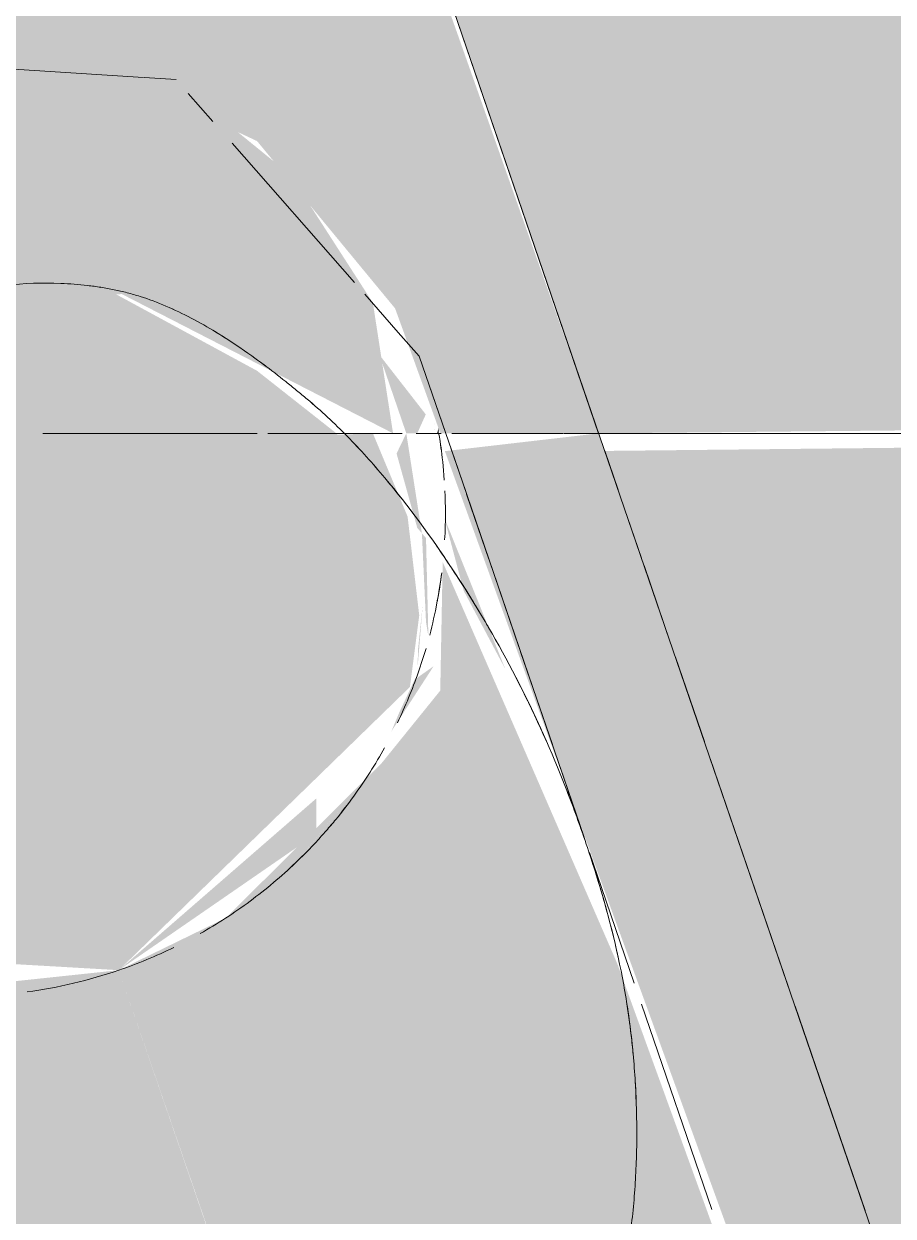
# Model space of a CAD drawing. Header units: millimetres. Extents: x 63432 to 177405, y -1987 to 27578.
# Drawn here: x 166038.39 to 166049.81, y 8829.22 to 8844.88 of the extents above; entities that cross this region are included whole.
import ezdxf

# ---------------------------------------------------------------- set-up
doc = ezdxf.new("R2010")
doc.units = ezdxf.units.MM
doc.layers.add('I-FURN-17', color=7, linetype='Continuous', lineweight=9, true_color=0x111111, transparency=0.7)
doc.layers.add('I-FURN-18', color=7, linetype='Continuous', lineweight=9, true_color=0xe2b180, transparency=0.7)
for name, color, linetype, lineweight, true_color in [('I-FURN-19', 7, 'Continuous', 9, 0x242424), ('I-FURN-20', 7, 'Continuous', 9, 0x3a3a3a), ('I-FURN-21', 7, 'Continuous', 9, 0x666666), ('I-FURN-24', 7, 'Continuous', 9, 0x1e1e1e), ('I-FURN-26', 7, 'Continuous', 9, 0x2d2d2d), ('I-FURN-28', 7, 'Continuous', 9, 0x1a1a1a), ('I-FURN-30', 7, 'Continuous', 9, 0x4c4c4c), ('I-FURN-35', 7, 'Continuous', 9, 0x171717), ('I-FURN-37', 7, 'Continuous', 9, 0x584c3f), ('I-FURN-38', 7, 'Continuous', 9, 0xa58c72), ('I-FURN-39', 7, 'Continuous', 9, 0x151515), ('I-FURN-48', 7, 'Continuous', 9, 0x131313), ('I-FURN-55', 7, 'Continuous', 9, 0x3d3731), ('I-FURN-56', 7, 'Continuous', 9, 0x514840), ('I-FURN-6', 7, 'Continuous', 9, 0xc0c0c0), ('I-FURN-61', 7, 'Continuous', 9, 0xcabbac), ('I-FURN-62', 7, 'Continuous', 9, 0x8b8b8b), ('I-FURN-63', 7, 'Continuous', 9, 0x4c443d), ('I-FURN-64', 7, 'Continuous', 9, 0x665b51), ('I-FURN-65', 7, 'Continuous', 9, 0x8b7c6d), ('I-FURN-66', 7, 'Continuous', 9, 0x6e6155), ('I-FURN-67', 7, 'Continuous', 9, 0x332d27), ('I-FURN-68', 7, 'Continuous', 9, 0x423a31), ('I-FURN-70', 7, 'Continuous', 9, 0x786d63), ('I-FURN-71', 7, 'Continuous', 9, 0xa59687), ('I-FURN-75', 7, 'Continuous', 9, 0x6b635c), ('I-FURN-77', 7, 'Continuous', 9, 0x92877d), ('I-FURN-78', 7, 'Continuous', 9, 0x58514a)]:
    doc.layers.add(name, color=color, linetype=linetype, lineweight=lineweight, true_color=true_color)

# ---------------------------------------------------------------- blocks, each defined once
blk = doc.blocks.new('Chair - Tablet Arm - Chair - Tablet Arm-V84-Развертка 3_12-6')
at = {"layer": 'I-FURN-17'}
h = blk.add_hatch(color=256, dxfattribs=at)
h.paths.add_polyline_path([(-77976.135, 8450), (-78105.424, 8826.8), (-78107.355, 8826.8), (-78105.265, 8820.434), (-78102.304, 8812.132), (-77978.144, 8450), (-77976.149, 8450)])
h.paths.add_polyline_path([(-78115.982, 8832.447), (-78112.157, 8836.168), (-78112.035, 8837.109), (-78112.188, 8838.407), (-78113.123, 8839.5), (-78120.404, 8839.5), (-78121.068, 8837.606), (-78121.214, 8835.208), (-78120.579, 8832.787), (-78119.639, 8832.657), (-78116.909, 8832.501)])
h.paths.add_polyline_path([(-78114.697, 8852.2), (-78114.032, 8852.2), (-78175.226, 9030.683), (-78187.239, 9026.564), (-78127.204, 8852.2), (-78115.023, 8852.2)])
for points in [[(-78111.831, 8839.5), (-78111.846, 8839.737), (-78111.832, 8839.501)], [(-78111.778, 8839.5), (-78111.778, 8839.581), (-78111.8, 8839.5)], [(-78112.188, 8838.407), (-78112.644, 8839.5), (-78113.107, 8839.481), (-78112.439, 8838.7)], [(-78112, 8838.187), (-78112.205, 8839.5), (-78112.333, 8839.235), (-78112.061, 8838.258)], [(-78105.323, 8826.8), (-78109.678, 8839.5), (-78111.698, 8839.266), (-78110.691, 8836.486), (-78107.167, 8826.8), (-78105.76, 8826.8)], [(-78110.903, 8836.401), (-78111.707, 8838.396), (-78111.452, 8837.434), (-78111.031, 8836.641)]]:
    blk.add_hatch(color=256, dxfattribs=at).paths.add_polyline_path(points)
h = blk.add_hatch(color=256, dxfattribs=at)
h.paths.add_polyline_path([(-78317.615, 8826.8), (-78120.695, 8826.863), (-78124.356, 8839.031), (-78124.496, 8839.5), (-78315.015, 8839.231), (-78316.609, 8834.517), (-78319.241, 8826.8), (-78318.159, 8826.8)])
h.paths.add_polyline_path([(-78088.041, 8826.8), (-78088.041, 8839.5), (-78109.598, 8839.269), (-78105.323, 8826.8), (-78094.531, 8826.8)])
h = blk.add_hatch(color=256, dxfattribs=at)
h.paths.add_polyline_path([(-78115.982, 8832.447), (-78113.387, 8834.238), (-78113.387, 8834.704), (-78115.966, 8832.462)])
h.paths.add_polyline_path([(-78111.915, 8836.837), (-78111.946, 8838.124), (-78112, 8838.187), (-78111.946, 8837.018)])
h = blk.add_hatch(color=256, dxfattribs=at)
h.paths.add_polyline_path([(-78109.433, 8826.8), (-78107.378, 8826.874), (-78109.433, 8832.533), (-78111.727, 8837.81), (-78111.759, 8836.12), (-78112.53, 8835.166), (-78114.579, 8833.131), (-78115.982, 8832.447), (-78114.039, 8826.8), (-78109.624, 8826.8)])
h.paths.add_polyline_path([(-78113.529, 8834.015), (-78113.076, 8834.563), (-78113.526, 8834.02)])
h.paths.add_polyline_path([(-78112.401, 8835.584), (-78111.846, 8836.441), (-78112.096, 8836.264), (-78112.296, 8835.836)])
h = blk.add_hatch(color=256, dxfattribs=at)
h.paths.add_polyline_path([(-78111.863, 8820.434), (-78106.007, 8822.442), (-78107.484, 8826.8), (-78114.046, 8826.8), (-78111.916, 8820.588)])
h.paths.add_polyline_path([(-78112.058, 8836.405), (-78111.988, 8837.259), (-78112.05, 8836.672)])
h = blk.add_hatch(color=256, dxfattribs=at)
h.paths.add_polyline_path([(-78120.263, 8826.8), (-78114.063, 8826.85), (-78115.982, 8832.447), (-78118.792, 8832.149), (-78120.623, 8832.3), (-78121.008, 8832.607), (-78121.893, 8833.045), (-78122.831, 8833.851), (-78120.719, 8827.429), (-78120.504, 8826.8)])
h.paths.add_polyline_path([(-78120.78, 8832.722), (-78121.074, 8832.916), (-78121.789, 8833.001), (-78121.454, 8832.761), (-78120.991, 8832.735)])
at = {"layer": 'I-FURN-18'}
h = blk.add_hatch(color=256, dxfattribs=at)
h.paths.add_polyline_path([(-78156.5, 8839.5), (-78124.151, 8839.5), (-78124.065, 8842.304), (-78127.458, 8852.2), (-78156.5, 8852.2)])
h.paths.add_polyline_path([(-78109.678, 8839.5), (-78086.1, 8839.727), (-78080.3, 8840.405), (-78080.3, 8852.2), (-78113.951, 8851.964), (-78109.832, 8839.95)])
h = blk.add_hatch(color=256, dxfattribs=at)
h.paths.add_polyline_path([(-78111.727, 8839.5), (-78109.678, 8839.5), (-78114.166, 8852.2), (-78127.458, 8852.2), (-78123.519, 8841.378), (-78122.331, 8843.079), (-78119.733, 8844.5), (-78116.909, 8844.623), (-78114.166, 8843.34), (-78112.352, 8841.141), (-78111.757, 8839.5)])
h.paths.add_polyline_path([(-78117.103, 8839.5), (-78113.123, 8839.5), (-78114.166, 8840.322), (-78116.116, 8841.38), (-78118.942, 8841.08), (-78120.224, 8839.5), (-78117.17, 8839.5)])
for points in [[(-78121.229, 8839.5), (-78120.404, 8839.5), (-78119.733, 8840.342), (-78118.515, 8841.126), (-78115.943, 8841.33), (-78112.379, 8839.5), (-78112.644, 8841.215), (-78113.726, 8842.894), (-78115.023, 8843.95), (-78117.291, 8844.76), (-78120.639, 8844.128), (-78122.503, 8842.972), (-78123.6, 8840.95), (-78122.879, 8839.5), (-78121.601, 8839.5)], [(-78112.061, 8839.5), (-78111.949, 8839.749), (-78112.559, 8840.532), (-78112.205, 8839.5)]]:
    blk.add_hatch(color=256, dxfattribs=at).paths.add_polyline_path(points)
at = {"layer": 'I-FURN-19'}
for p, q in [((-78111.621, 8839.306), (-78111.429, 8838.747)), ((-78111.404, 8838.675), (-78111.309, 8838.396)), ((-78110.183, 8835.113), (-78109.868, 8834.194)), ((-78109.116, 8832), (-78108.19, 8829.301))]:
    blk.add_line(p, q, dxfattribs=at)
at = {"layer": 'I-FURN-19', "flags": 128}
blk.add_lwpolyline([(-78109.8, 8833.995), (-78109.642, 8833.534), (-78109.21, 8832.275)], dxfattribs=at)
at = {"layer": 'I-FURN-19'}
for points in [[(-78111.611, 8837.733), (-78111.512, 8837.584), (-78111.416, 8837.433), (-78111.322, 8837.28)], [(-78111.309, 8837.258), (-78111.202, 8837.084), (-78111.098, 8836.907), (-78110.998, 8836.728)], [(-78114.914, 8832.928), (-78114.8, 8832.992), (-78114.689, 8833.06), (-78114.579, 8833.131)], [(-78115.259, 8832.746), (-78115.494, 8832.632), (-78115.735, 8832.532), (-78115.982, 8832.447)], [(-78115.982, 8832.447), (-78115.735, 8832.532), (-78115.494, 8832.632), (-78115.259, 8832.746)], [(-78117.188, 8832.162), (-78116.778, 8832.218), (-78116.373, 8832.313), (-78115.982, 8832.447)], [(-78115.982, 8832.447), (-78116.373, 8832.313), (-78116.778, 8832.217), (-78117.188, 8832.162)]]:
    blk.add_open_spline(points, degree=3, dxfattribs=at)
for points, knots in [([(-78111.946, 8836.674), (-78112.008, 8836.463), (-78112.121, 8836.137), (-78112.269, 8835.806), (-78112.322, 8835.696)], [0.5, 0.5, 0.5, 0.5, 0.5625, 0.59375, 0.59375, 0.59375, 0.59375]), ([(-78112.322, 8835.696), (-78112.269, 8835.806), (-78112.121, 8836.137), (-78112.008, 8836.463), (-78111.946, 8836.674)], [0.40625, 0.40625, 0.40625, 0.40625, 0.4375, 0.5, 0.5, 0.5, 0.5]), ([(-78113.521, 8833.995), (-78113.566, 8833.948), (-78113.705, 8833.812), (-78113.948, 8833.594), (-78114.256, 8833.351), (-78114.577, 8833.127), (-78114.8, 8832.992), (-78114.914, 8832.928)], [0.765625, 0.765625, 0.765625, 0.765625, 0.78125, 0.8125, 0.84375, 0.875, 0.90625, 0.90625, 0.90625, 0.90625]), ([(-78114.579, 8833.131), (-78114.47, 8833.202), (-78114.256, 8833.351), (-78113.948, 8833.594), (-78113.705, 8833.812), (-78113.566, 8833.948), (-78113.521, 8833.995)], [0.125, 0.125, 0.125, 0.125, 0.15625, 0.1875, 0.21875, 0.234375, 0.234375, 0.234375, 0.234375])]:
    blk.add_open_spline(points, degree=3, knots=knots, dxfattribs=at)
at = {"layer": 'I-FURN-20'}
blk.add_line((-78109.868, 8834.194), (-78110.183, 8835.113), dxfattribs=at)
for points, knots in [([(-78110.218, 8835.113), (-78110.124, 8834.883), (-78110.007, 8834.579), (-78109.897, 8834.269), (-78109.872, 8834.195)], [-0.55555556, -0.55555556, -0.55555556, -0.55555556, -0.52777778, -0.51915462, -0.51915462, -0.51915462, -0.51915462]), ([(-78109.805, 8833.998), (-78109.772, 8833.899), (-78109.624, 8833.439), (-78109.5, 8832.977), (-78109.421, 8832.613)], [-0.51148303, -0.51148303, -0.51148303, -0.51148303, -0.5, -0.45815827, -0.45815827, -0.45815827, -0.45815827])]:
    blk.add_open_spline(points, degree=3, knots=knots, dxfattribs=at)
at = {"layer": 'I-FURN-24'}
for points in [[(-78111.706, 8838.883), (-78111.718, 8839.064), (-78111.735, 8839.207), (-78111.749, 8839.309)], [(-78111.808, 8838.022), (-78111.742, 8837.927), (-78111.676, 8837.83), (-78111.611, 8837.733)], [(-78111.8, 8837.286), (-78111.775, 8837.418), (-78111.756, 8837.546), (-78111.74, 8837.669)], [(-78111.898, 8836.849), (-78111.86, 8836.993), (-78111.829, 8837.133), (-78111.803, 8837.27)], [(-78115.259, 8832.746), (-78115.494, 8832.632), (-78115.735, 8832.532), (-78115.982, 8832.447)], [(-78115.982, 8832.447), (-78116.373, 8832.313), (-78116.778, 8832.217), (-78117.188, 8832.162)]]:
    blk.add_open_spline(points, degree=3, dxfattribs=at)
for points, knots in [([(-78111.946, 8836.674), (-78112.008, 8836.463), (-78112.121, 8836.137), (-78112.269, 8835.806), (-78112.322, 8835.696)], [0.5, 0.5, 0.5, 0.5, 0.5625, 0.59375, 0.59375, 0.59375, 0.59375]), ([(-78113.521, 8833.995), (-78113.566, 8833.948), (-78113.705, 8833.812), (-78113.948, 8833.594), (-78114.256, 8833.351), (-78114.577, 8833.127), (-78114.8, 8832.992), (-78114.914, 8832.928)], [0.765625, 0.765625, 0.765625, 0.765625, 0.78125, 0.8125, 0.84375, 0.875, 0.90625, 0.90625, 0.90625, 0.90625])]:
    blk.add_open_spline(points, degree=3, knots=knots, dxfattribs=at)
at = {"layer": 'I-FURN-26'}
for p, q in [((-78111.121, 8837.848), (-78111.413, 8838.7)), ((-78110.726, 8836.696), (-78111.113, 8837.826)), ((-78110.286, 8835.412), (-78110.703, 8836.63))]:
    blk.add_line(p, q, dxfattribs=at)
for points, knots in [([(-78112.322, 8835.696), (-78112.269, 8835.806), (-78112.121, 8836.137), (-78112.008, 8836.463), (-78111.946, 8836.674)], [0.40625, 0.40625, 0.40625, 0.40625, 0.4375, 0.5, 0.5, 0.5, 0.5]), ([(-78114.914, 8832.928), (-78114.8, 8832.992), (-78114.577, 8833.127), (-78114.256, 8833.351), (-78113.948, 8833.594), (-78113.705, 8833.812), (-78113.566, 8833.948), (-78113.521, 8833.995)], [0.09375, 0.09375, 0.09375, 0.09375, 0.125, 0.15625, 0.1875, 0.21875, 0.234375, 0.234375, 0.234375, 0.234375]), ([(-78109.307, 8832.005), (-78109.282, 8831.847), (-78109.25, 8831.605), (-78109.226, 8831.361), (-78109.218, 8831.277)], [-0.43480809, -0.43480809, -0.43480809, -0.43480809, -0.41666667, -0.40709499, -0.40709499, -0.40709499, -0.40709499]), ([(-78109.198, 8831.01), (-78109.194, 8830.938), (-78109.177, 8830.622), (-78109.173, 8830.183), (-78109.193, 8829.699), (-78109.21, 8829.46), (-78109.221, 8829.341)], [-0.3969804, -0.3969804, -0.3969804, -0.3969804, -0.38888889, -0.36111111, -0.34722222, -0.33333333, -0.33333333, -0.33333333, -0.33333333])]:
    blk.add_open_spline(points, degree=3, knots=knots, dxfattribs=at)
for points in [[(-78110.853, 8836.462), (-78110.673, 8836.124), (-78110.505, 8835.777), (-78110.351, 8835.425)], [(-78115.982, 8832.447), (-78115.735, 8832.532), (-78115.494, 8832.632), (-78115.259, 8832.746)], [(-78117.188, 8832.162), (-78116.778, 8832.218), (-78116.373, 8832.313), (-78115.982, 8832.447)]]:
    blk.add_open_spline(points, degree=3, dxfattribs=at)
at = {"layer": 'I-FURN-28'}
for p, q in [((-78111.309, 8838.396), (-78111.121, 8837.848)), ((-78111.113, 8837.826), (-78110.726, 8836.696)), ((-78110.703, 8836.63), (-78110.286, 8835.412))]:
    blk.add_line(p, q, dxfattribs=at)
for points in [[(-78111.749, 8839.309), (-78111.766, 8839.435), (-78111.778, 8839.497), (-78111.778, 8839.5)], [(-78111.749, 8839.309), (-78111.735, 8839.207), (-78111.718, 8839.064), (-78111.706, 8838.883)], [(-78111.706, 8838.883), (-78111.718, 8839.064), (-78111.735, 8839.207), (-78111.749, 8839.309)], [(-78111.74, 8837.669), (-78111.756, 8837.546), (-78111.775, 8837.418), (-78111.8, 8837.286)], [(-78111.8, 8837.286), (-78111.775, 8837.418), (-78111.756, 8837.546), (-78111.74, 8837.669)], [(-78111.803, 8837.27), (-78111.829, 8837.133), (-78111.86, 8836.993), (-78111.898, 8836.849)], [(-78111.898, 8836.849), (-78111.86, 8836.993), (-78111.829, 8837.133), (-78111.803, 8837.27)], [(-78113.132, 8834.426), (-78113.05, 8834.526), (-78112.892, 8834.731), (-78112.677, 8835.048), (-78112.55, 8835.262), (-78112.491, 8835.37)], [(-78113.387, 8834.135), (-78113.343, 8834.182), (-78113.257, 8834.278), (-78113.173, 8834.377), (-78113.132, 8834.426)]]:
    blk.add_open_spline(points, degree=3, dxfattribs=at)
at = {"layer": 'I-FURN-30'}
for p, q in [((-78109.423, 8838.758), (-78109.598, 8839.269)), ((-78109.116, 8837.861), (-78109.299, 8838.396)), ((-78108.729, 8836.732), (-78109.082, 8837.763)), ((-78108.289, 8835.45), (-78108.669, 8836.559)), ((-78107.183, 8832.224), (-78108.213, 8835.229)), ((-78106.177, 8829.29), (-78107.098, 8831.975))]:
    blk.add_line(p, q, dxfattribs=at)
blk.add_open_spline([(-78112.979, 8839.459), (-78112.81, 8839.285), (-78112.518, 8838.96), (-78112.245, 8838.618), (-78112.129, 8838.465)], degree=3, knots=[-0.75, -0.75, -0.75, -0.75, -0.72222222, -0.70046359, -0.70046359, -0.70046359, -0.70046359], dxfattribs=at)
at = {"layer": 'I-FURN-35'}
for points in [[(-78111.778, 8839.5), (-78111.778, 8839.497), (-78111.766, 8839.435), (-78111.749, 8839.309)], [(-78111.749, 8839.309), (-78111.766, 8839.435), (-78111.778, 8839.497), (-78111.778, 8839.5)], [(-78111.749, 8839.309), (-78111.735, 8839.207), (-78111.718, 8839.064), (-78111.706, 8838.883)], [(-78111.701, 8838.1), (-78111.687, 8838.344), (-78111.69, 8838.561), (-78111.698, 8838.746)], [(-78111.74, 8837.669), (-78111.756, 8837.546), (-78111.775, 8837.418), (-78111.8, 8837.286)], [(-78111.803, 8837.27), (-78111.829, 8837.133), (-78111.86, 8836.993), (-78111.898, 8836.849)], [(-78112.491, 8835.37), (-78112.55, 8835.262), (-78112.677, 8835.048), (-78112.892, 8834.731), (-78113.05, 8834.526), (-78113.132, 8834.426)], [(-78113.132, 8834.426), (-78113.05, 8834.526), (-78112.892, 8834.731), (-78112.677, 8835.048), (-78112.55, 8835.262), (-78112.491, 8835.37)], [(-78113.132, 8834.426), (-78113.173, 8834.377), (-78113.257, 8834.278), (-78113.343, 8834.182), (-78113.387, 8834.135)], [(-78113.387, 8834.135), (-78113.343, 8834.182), (-78113.257, 8834.278), (-78113.173, 8834.377), (-78113.132, 8834.426)]]:
    blk.add_open_spline(points, degree=3, dxfattribs=at)
at = {"layer": 'I-FURN-37'}
for p, q in [((-78118.717, 8844.372), (-78115.66, 8844.175)), ((-78115.07, 8843.967), (-78114.746, 8843.598)), ((-78114.494, 8843.311), (-78112.884, 8841.48)), ((-78112.752, 8841.33), (-78112.311, 8840.827)), ((-78113.049, 8839.5), (-78112.261, 8839.5)), ((-78110.342, 8839.5), (-78111.607, 8839.5)), ((-78109.678, 8839.5), (-78110.129, 8839.5))]:
    blk.add_line(p, q, dxfattribs=at)
at = {"layer": 'I-FURN-38'}
for p, q in [((-78115.651, 8844.174), (-78115.228, 8844.147)), ((-78112.035, 8840.514), (-78111.687, 8839.5)), ((-78116.979, 8839.5), (-78114.166, 8839.5)), ((-78114.026, 8839.5), (-78113.049, 8839.5))]:
    blk.add_line(p, q, dxfattribs=at)
at = {"layer": 'I-FURN-39'}
for points in [[(-78111.778, 8839.5), (-78111.778, 8839.497), (-78111.766, 8839.435), (-78111.749, 8839.309)], [(-78111.698, 8838.746), (-78111.69, 8838.561), (-78111.687, 8838.344), (-78111.701, 8838.1)], [(-78111.701, 8838.1), (-78111.687, 8838.344), (-78111.69, 8838.561), (-78111.698, 8838.746)], [(-78112.491, 8835.37), (-78112.55, 8835.262), (-78112.677, 8835.048), (-78112.892, 8834.731), (-78113.05, 8834.526), (-78113.132, 8834.426)], [(-78113.132, 8834.426), (-78113.173, 8834.377), (-78113.257, 8834.278), (-78113.343, 8834.182), (-78113.387, 8834.135)]]:
    blk.add_open_spline(points, degree=3, dxfattribs=at)
at = {"layer": 'I-FURN-48'}
blk.add_open_spline([(-78111.698, 8838.746), (-78111.69, 8838.561), (-78111.687, 8838.344), (-78111.701, 8838.1)], degree=3, dxfattribs=at)
at = {"layer": 'I-FURN-55'}
blk.add_line((-78109.458, 8839.5), (-78081.764, 8839.5), dxfattribs=at)
at = {"layer": 'I-FURN-56'}
blk.add_line((-78088.041, 8839.5), (-78109.678, 8839.5), dxfattribs=at)
at = {"layer": 'I-FURN-63'}
for p, q in [((-78112.261, 8839.5), (-78113.049, 8839.5)), ((-78110.139, 8839.5), (-78111.45, 8839.5)), ((-78109.458, 8839.5), (-78109.919, 8839.5))]:
    blk.add_line(p, q, dxfattribs=at)
at = {"layer": 'I-FURN-64'}
for points, knots in [([(-78117.649, 8841.422), (-78117.589, 8841.431), (-78117.284, 8841.469), (-78116.863, 8841.484), (-78116.45, 8841.452), (-78116.276, 8841.428), (-78116.218, 8841.418)], [-0.95127, -0.95127, -0.95127, -0.95127, -0.94444444, -0.91666667, -0.90277778, -0.89583333, -0.89583333, -0.89583333, -0.89583333]), ([(-78116.045, 8841.387), (-78115.987, 8841.376), (-78115.872, 8841.349), (-78115.644, 8841.283), (-78115.249, 8841.134), (-78114.775, 8840.883), (-78114.427, 8840.653), (-78114.292, 8840.558)], [-0.88888889, -0.88888889, -0.88888889, -0.88888889, -0.88194444, -0.875, -0.86111111, -0.83333333, -0.81509179, -0.81509179, -0.81509179, -0.81509179]), ([(-78114.083, 8840.407), (-78113.983, 8840.332), (-78113.836, 8840.218), (-78113.646, 8840.065), (-78113.554, 8839.988), (-78113.508, 8839.95)], [-0.80555556, -0.80555556, -0.80555556, -0.80555556, -0.79166667, -0.78472222, -0.77777778, -0.77777778, -0.77777778, -0.77777778])]:
    blk.add_open_spline(points, degree=3, knots=knots, dxfattribs=at)
blk.add_open_spline([(-78113.508, 8839.95), (-78113.417, 8839.873), (-78113.237, 8839.715), (-78113.064, 8839.546), (-78112.979, 8839.459)], degree=3, dxfattribs=at)
at = {"layer": 'I-FURN-65'}
for p, q in [((-78111.687, 8839.5), (-78112.035, 8840.514)), ((-78114.166, 8839.5), (-78116.979, 8839.5)), ((-78113.049, 8839.5), (-78114.026, 8839.5))]:
    blk.add_line(p, q, dxfattribs=at)
at = {"layer": 'I-FURN-66'}
blk.add_line((-78088.041, 8839.5), (-78109.678, 8839.5), dxfattribs=at)
at = {"layer": 'I-FURN-67'}
for p, q in [((-78111.45, 8839.5), (-78110.139, 8839.5)), ((-78109.919, 8839.5), (-78109.458, 8839.5))]:
    blk.add_line(p, q, dxfattribs=at)
at = {"layer": 'I-FURN-68'}
for p, q in [((-78110.342, 8839.5), (-78111.607, 8839.5)), ((-78109.678, 8839.5), (-78110.129, 8839.5))]:
    blk.add_line(p, q, dxfattribs=at)
at = {"layer": 'I-FURN-71'}
blk.add_line((-78109.678, 8839.5), (-78113.951, 8851.964), dxfattribs=at)
at = {"layer": 'I-FURN-75'}
blk.add_line((-78081.764, 8839.5), (-78109.458, 8839.5), dxfattribs=at)
blk = doc.blocks.new('Chair - Tablet Arm - Chair - Tablet Arm-V91-Развертка 3_12-6')
at = {"layer": 'I-FURN-20'}
for p, q in [((-78111.309, 8838.396), (-78111.121, 8837.848)), ((-78111.113, 8837.826), (-78110.726, 8836.696)), ((-78110.703, 8836.63), (-78110.286, 8835.412))]:
    blk.add_line(p, q, dxfattribs=at)
for points, knots in [([(-78111.778, 8839.5), (-78111.778, 8839.497), (-78111.757, 8839.384), (-78111.718, 8839.064), (-78111.706, 8838.883)], [0, 0, 0, 0, 0.125, 0.2256753, 0.2256753, 0.2256753, 0.2256753]), ([(-78112.491, 8835.37), (-78112.55, 8835.262), (-78112.677, 8835.048), (-78112.892, 8834.731), (-78113.09, 8834.475), (-78113.257, 8834.278), (-78113.343, 8834.182), (-78113.387, 8834.135)], [0.625, 0.625, 0.625, 0.625, 0.65625, 0.6875, 0.71875, 0.734375, 0.75, 0.75, 0.75, 0.75])]:
    blk.add_open_spline(points, degree=3, knots=knots, dxfattribs=at)
for points in [[(-78111.698, 8838.746), (-78111.69, 8838.561), (-78111.687, 8838.344), (-78111.701, 8838.1)], [(-78111.701, 8838.1), (-78111.687, 8838.344), (-78111.69, 8838.561), (-78111.698, 8838.746)], [(-78111.74, 8837.669), (-78111.756, 8837.546), (-78111.775, 8837.418), (-78111.8, 8837.286)], [(-78111.803, 8837.27), (-78111.829, 8837.133), (-78111.86, 8836.993), (-78111.898, 8836.849)]]:
    blk.add_open_spline(points, degree=3, dxfattribs=at)
at = {"layer": 'I-FURN-21'}
blk.add_line((-78112.261, 8839.5), (-78113.049, 8839.5), dxfattribs=at)
for points, knots in [([(-78111.706, 8838.883), (-78111.718, 8839.064), (-78111.757, 8839.384), (-78111.778, 8839.497), (-78111.778, 8839.5)], [0.7743247, 0.7743247, 0.7743247, 0.7743247, 0.875, 1, 1, 1, 1]), ([(-78111.946, 8836.674), (-78112.008, 8836.463), (-78112.121, 8836.137), (-78112.269, 8835.806), (-78112.322, 8835.696)], [0.5, 0.5, 0.5, 0.5, 0.5625, 0.59375, 0.59375, 0.59375, 0.59375]), ([(-78112.322, 8835.696), (-78112.269, 8835.806), (-78112.121, 8836.137), (-78112.008, 8836.463), (-78111.946, 8836.674)], [0.40625, 0.40625, 0.40625, 0.40625, 0.4375, 0.5, 0.5, 0.5, 0.5]), ([(-78113.387, 8834.135), (-78113.343, 8834.182), (-78113.257, 8834.278), (-78113.09, 8834.475), (-78112.892, 8834.731), (-78112.677, 8835.048), (-78112.55, 8835.262), (-78112.491, 8835.37)], [0.25, 0.25, 0.25, 0.25, 0.265625, 0.28125, 0.3125, 0.34375, 0.375, 0.375, 0.375, 0.375]), ([(-78113.387, 8834.135), (-78113.431, 8834.087), (-78113.52, 8833.994), (-78113.705, 8833.812), (-78113.948, 8833.594), (-78114.256, 8833.351), (-78114.577, 8833.127), (-78114.8, 8832.992), (-78114.914, 8832.928)], [0.75, 0.75, 0.75, 0.75, 0.765625, 0.78125, 0.8125, 0.84375, 0.875, 0.90625, 0.90625, 0.90625, 0.90625]), ([(-78114.914, 8832.928), (-78114.8, 8832.992), (-78114.577, 8833.127), (-78114.256, 8833.351), (-78113.948, 8833.594), (-78113.705, 8833.812), (-78113.52, 8833.994), (-78113.431, 8834.087), (-78113.387, 8834.135)], [0.09375, 0.09375, 0.09375, 0.09375, 0.125, 0.15625, 0.1875, 0.21875, 0.234375, 0.25, 0.25, 0.25, 0.25])]:
    blk.add_open_spline(points, degree=3, knots=knots, dxfattribs=at)
for points in [[(-78111.898, 8836.849), (-78111.822, 8837.138), (-78111.772, 8837.414), (-78111.74, 8837.669)], [(-78115.259, 8832.746), (-78115.494, 8832.632), (-78115.735, 8832.532), (-78115.982, 8832.447)], [(-78115.982, 8832.447), (-78115.735, 8832.532), (-78115.494, 8832.632), (-78115.259, 8832.746)], [(-78117.188, 8832.162), (-78116.778, 8832.218), (-78116.373, 8832.313), (-78115.982, 8832.447)], [(-78115.982, 8832.447), (-78116.373, 8832.313), (-78116.778, 8832.217), (-78117.188, 8832.162)]]:
    blk.add_open_spline(points, degree=3, dxfattribs=at)
at = {"layer": 'I-FURN-26'}
blk.add_open_spline([(-78111.698, 8838.746), (-78111.69, 8838.561), (-78111.687, 8838.344), (-78111.701, 8838.1)], degree=3, dxfattribs=at)
at = {"layer": 'I-FURN-30'}
for p, q in [((-78111.748, 8839.5), (-78112.077, 8839.5)), ((-78111.621, 8839.306), (-78111.429, 8838.747)), ((-78111.404, 8838.675), (-78111.309, 8838.396)), ((-78110.183, 8835.113), (-78109.868, 8834.194)), ((-78109.116, 8832), (-78108.19, 8829.301))]:
    blk.add_line(p, q, dxfattribs=at)
at = {"layer": 'I-FURN-30', "flags": 128}
blk.add_lwpolyline([(-78109.8, 8833.995), (-78109.642, 8833.534), (-78109.21, 8832.275)], dxfattribs=at)
at = {"layer": 'I-FURN-30'}
for points, knots in [([(-78111.778, 8839.5), (-78111.778, 8839.497), (-78111.757, 8839.384), (-78111.718, 8839.064), (-78111.706, 8838.883)], [0, 0, 0, 0, 0.125, 0.2256753, 0.2256753, 0.2256753, 0.2256753]), ([(-78111.706, 8838.883), (-78111.718, 8839.064), (-78111.757, 8839.384), (-78111.778, 8839.497), (-78111.778, 8839.5)], [0.7743247, 0.7743247, 0.7743247, 0.7743247, 0.875, 1, 1, 1, 1]), ([(-78111.946, 8836.674), (-78112.008, 8836.463), (-78112.121, 8836.137), (-78112.269, 8835.806), (-78112.322, 8835.696)], [0.5, 0.5, 0.5, 0.5, 0.5625, 0.59375, 0.59375, 0.59375, 0.59375]), ([(-78112.491, 8835.37), (-78112.55, 8835.262), (-78112.677, 8835.048), (-78112.892, 8834.731), (-78113.09, 8834.475), (-78113.257, 8834.278), (-78113.343, 8834.182), (-78113.387, 8834.135)], [0.625, 0.625, 0.625, 0.625, 0.65625, 0.6875, 0.71875, 0.734375, 0.75, 0.75, 0.75, 0.75]), ([(-78113.387, 8834.135), (-78113.343, 8834.182), (-78113.257, 8834.278), (-78113.09, 8834.475), (-78112.892, 8834.731), (-78112.677, 8835.048), (-78112.55, 8835.262), (-78112.491, 8835.37)], [0.25, 0.25, 0.25, 0.25, 0.265625, 0.28125, 0.3125, 0.34375, 0.375, 0.375, 0.375, 0.375]), ([(-78113.387, 8834.135), (-78113.431, 8834.087), (-78113.52, 8833.994), (-78113.705, 8833.812), (-78113.948, 8833.594), (-78114.256, 8833.351), (-78114.577, 8833.127), (-78114.8, 8832.992), (-78114.914, 8832.928)], [0.75, 0.75, 0.75, 0.75, 0.765625, 0.78125, 0.8125, 0.84375, 0.875, 0.90625, 0.90625, 0.90625, 0.90625])]:
    blk.add_open_spline(points, degree=3, knots=knots, dxfattribs=at)
for points in [[(-78111.701, 8838.1), (-78111.687, 8838.344), (-78111.69, 8838.561), (-78111.698, 8838.746)], [(-78111.74, 8837.669), (-78111.756, 8837.546), (-78111.775, 8837.418), (-78111.8, 8837.286)], [(-78111.8, 8837.286), (-78111.775, 8837.418), (-78111.756, 8837.546), (-78111.74, 8837.669)], [(-78111.803, 8837.27), (-78111.829, 8837.133), (-78111.86, 8836.993), (-78111.898, 8836.849)], [(-78111.898, 8836.849), (-78111.86, 8836.993), (-78111.829, 8837.133), (-78111.803, 8837.27)], [(-78115.259, 8832.746), (-78115.494, 8832.632), (-78115.735, 8832.532), (-78115.982, 8832.447)], [(-78115.982, 8832.447), (-78116.373, 8832.313), (-78116.778, 8832.217), (-78117.188, 8832.162)]]:
    blk.add_open_spline(points, degree=3, dxfattribs=at)
at = {"layer": 'I-FURN-6'}
for p, q in [((-77971.694, 8437.047), (-78175.226, 9030.683)), ((-78080.3, 8839.5), (-78109.458, 8839.5))]:
    blk.add_line(p, q, dxfattribs=at)
blk.add_open_spline([(-78113.107, 8824.062), (-78113.421, 8824.355), (-78113.898, 8824.779), (-78114.541, 8825.314), (-78115.023, 8825.703), (-78115.507, 8826.074), (-78115.99, 8826.428), (-78116.461, 8826.777), (-78116.837, 8827.073), (-78117.129, 8827.313), (-78117.415, 8827.551), (-78117.761, 8827.85), (-78118.153, 8828.216), (-78118.519, 8828.598), (-78118.86, 8828.995), (-78119.283, 8829.537), (-78119.935, 8830.535), (-78120.353, 8831.477), (-78120.579, 8832.137)], degree=3, knots=[-1, -1, -1, -1, -0.9, -0.85, -0.8, -0.75, -0.7, -0.65, -0.6, -0.575, -0.55, -0.5, -0.45, -0.4, -0.35, -0.3, -0.2, 0, 0, 0, 0], dxfattribs=at)
at = {"layer": 'I-FURN-61'}
blk.add_line((-78088.041, 8839.5), (-78109.678, 8839.5), dxfattribs=at)
at = {"layer": 'I-FURN-62'}
for p, q in [((-78114.166, 8839.5), (-78116.979, 8839.5)), ((-78113.049, 8839.5), (-78114.026, 8839.5)), ((-78110.139, 8839.5), (-78111.45, 8839.5)), ((-78109.458, 8839.5), (-78109.919, 8839.5))]:
    blk.add_line(p, q, dxfattribs=at)
at = {"layer": 'I-FURN-62', "flags": 128}
blk.add_lwpolyline([(-78109.858, 8834.165), (-78111.521, 8839.016), (-78112.035, 8840.514)], dxfattribs=at)
at = {"layer": 'I-FURN-62'}
for points, knots in [([(-78117.649, 8841.422), (-78117.589, 8841.431), (-78117.284, 8841.469), (-78116.863, 8841.484), (-78116.45, 8841.452), (-78116.217, 8841.42), (-78116.044, 8841.389), (-78115.872, 8841.349), (-78115.644, 8841.283), (-78115.249, 8841.134), (-78114.699, 8840.843), (-78114.179, 8840.484), (-78113.836, 8840.218), (-78113.646, 8840.065), (-78113.461, 8839.912), (-78113.237, 8839.715), (-78112.891, 8839.377), (-78112.318, 8838.738), (-78111.883, 8838.143), (-78111.611, 8837.733)], [-0.95127, -0.95127, -0.95127, -0.95127, -0.9444444, -0.9166667, -0.9027778, -0.8958333, -0.8888889, -0.8819444, -0.875, -0.8611111, -0.8333333, -0.8055556, -0.7916667, -0.7847222, -0.7777778, -0.7638889, -0.75, -0.7222222, -0.6666667, -0.6666667, -0.6666667, -0.6666667]), ([(-78111.611, 8837.733), (-78111.339, 8837.323), (-78110.832, 8836.477), (-78110.302, 8835.347), (-78109.946, 8834.419), (-78109.623, 8833.463), (-78109.375, 8832.497), (-78109.235, 8831.532), (-78109.179, 8830.795), (-78109.173, 8830.183), (-78109.193, 8829.699), (-78109.218, 8829.34), (-78109.26, 8828.985), (-78109.342, 8828.515), (-78109.485, 8827.931), (-78109.662, 8827.348), (-78109.792, 8826.939), (-78109.866, 8826.705), (-78109.92, 8826.53), (-78109.977, 8826.354), (-78110.06, 8826.121), (-78110.173, 8825.831), (-78110.318, 8825.484), (-78110.515, 8825.022), (-78110.702, 8824.556), (-78110.832, 8824.142), (-78110.892, 8823.903), (-78110.93, 8823.723), (-78110.961, 8823.541), (-78110.998, 8823.298), (-78111.049, 8822.871), (-78111.083, 8822.254), (-78111.062, 8821.576), (-78111.018, 8821.144), (-78110.995, 8820.963)], [-0.6666667, -0.6666667, -0.6666667, -0.6666667, -0.6111111, -0.5555556, -0.5277778, -0.5, -0.4444444, -0.4166667, -0.3888889, -0.3611111, -0.3472222, -0.3333333, -0.3194444, -0.3055556, -0.2777778, -0.25, -0.2361111, -0.2291667, -0.2222222, -0.2152778, -0.2083333, -0.1944444, -0.1805556, -0.1666667, -0.1388889, -0.125, -0.1180556, -0.1111111, -0.1041667, -0.0972222, -0.0833333, -0.0555556, -0.0277778, -0.0080259, -0.0080259, -0.0080259, -0.0080259]), ([(-78112.322, 8835.696), (-78112.269, 8835.806), (-78112.121, 8836.137), (-78112.008, 8836.463), (-78111.946, 8836.674)], [0.40625, 0.40625, 0.40625, 0.40625, 0.4375, 0.5, 0.5, 0.5, 0.5]), ([(-78114.914, 8832.928), (-78114.8, 8832.992), (-78114.577, 8833.127), (-78114.256, 8833.351), (-78113.948, 8833.594), (-78113.705, 8833.812), (-78113.52, 8833.994), (-78113.431, 8834.087), (-78113.387, 8834.135)], [0.09375, 0.09375, 0.09375, 0.09375, 0.125, 0.15625, 0.1875, 0.21875, 0.234375, 0.25, 0.25, 0.25, 0.25])]:
    blk.add_open_spline(points, degree=3, knots=knots, dxfattribs=at)
for points in [[(-78115.982, 8832.447), (-78115.735, 8832.532), (-78115.494, 8832.632), (-78115.259, 8832.746)], [(-78117.188, 8832.162), (-78116.778, 8832.218), (-78116.373, 8832.313), (-78115.982, 8832.447)]]:
    blk.add_open_spline(points, degree=3, dxfattribs=at)
at = {"layer": 'I-FURN-70'}
for p, q in [((-78118.717, 8844.372), (-78115.66, 8844.175)), ((-78115.07, 8843.967), (-78114.746, 8843.598)), ((-78114.494, 8843.311), (-78112.884, 8841.48)), ((-78112.752, 8841.33), (-78112.311, 8840.827)), ((-78113.049, 8839.5), (-78112.261, 8839.5)), ((-78110.342, 8839.5), (-78111.607, 8839.5)), ((-78109.678, 8839.5), (-78110.129, 8839.5))]:
    blk.add_line(p, q, dxfattribs=at)
at = {"layer": 'I-FURN-71'}
for p, q in [((-78115.651, 8844.174), (-78115.228, 8844.147)), ((-78112.311, 8840.827), (-78112.035, 8840.514)), ((-78112.035, 8840.514), (-78111.687, 8839.5)), ((-78116.979, 8839.5), (-78114.166, 8839.5)), ((-78114.026, 8839.5), (-78113.049, 8839.5)), ((-78110.342, 8839.5), (-78111.607, 8839.5)), ((-78109.678, 8839.5), (-78110.129, 8839.5))]:
    blk.add_line(p, q, dxfattribs=at)
at = {"layer": 'I-FURN-75'}
blk.add_line((-78109.458, 8839.5), (-78102.618, 8839.5), dxfattribs=at)
at = {"layer": 'I-FURN-77'}
blk.add_line((-78088.041, 8839.5), (-78109.678, 8839.5), dxfattribs=at)
at = {"layer": 'I-FURN-78'}
for p, q in [((-78112.077, 8839.5), (-78111.748, 8839.5)), ((-78111.45, 8839.5), (-78110.139, 8839.5)), ((-78109.919, 8839.5), (-78109.458, 8839.5))]:
    blk.add_line(p, q, dxfattribs=at)

msp = doc.modelspace()

# ---------------------------------------------------------------- block references
at = {"layer": 'I-FURN-6'}
msp.add_blockref('Chair - Tablet Arm - Chair - Tablet Arm-V91-Развертка 3_12-6', (244155.618, 0), dxfattribs=at)
at = {"layer": 'I-FURN-61'}
msp.add_blockref('Chair - Tablet Arm - Chair - Tablet Arm-V84-Развертка 3_12-6', (244155.618, 0), dxfattribs=at)

doc.saveas('drawing.dxf')
